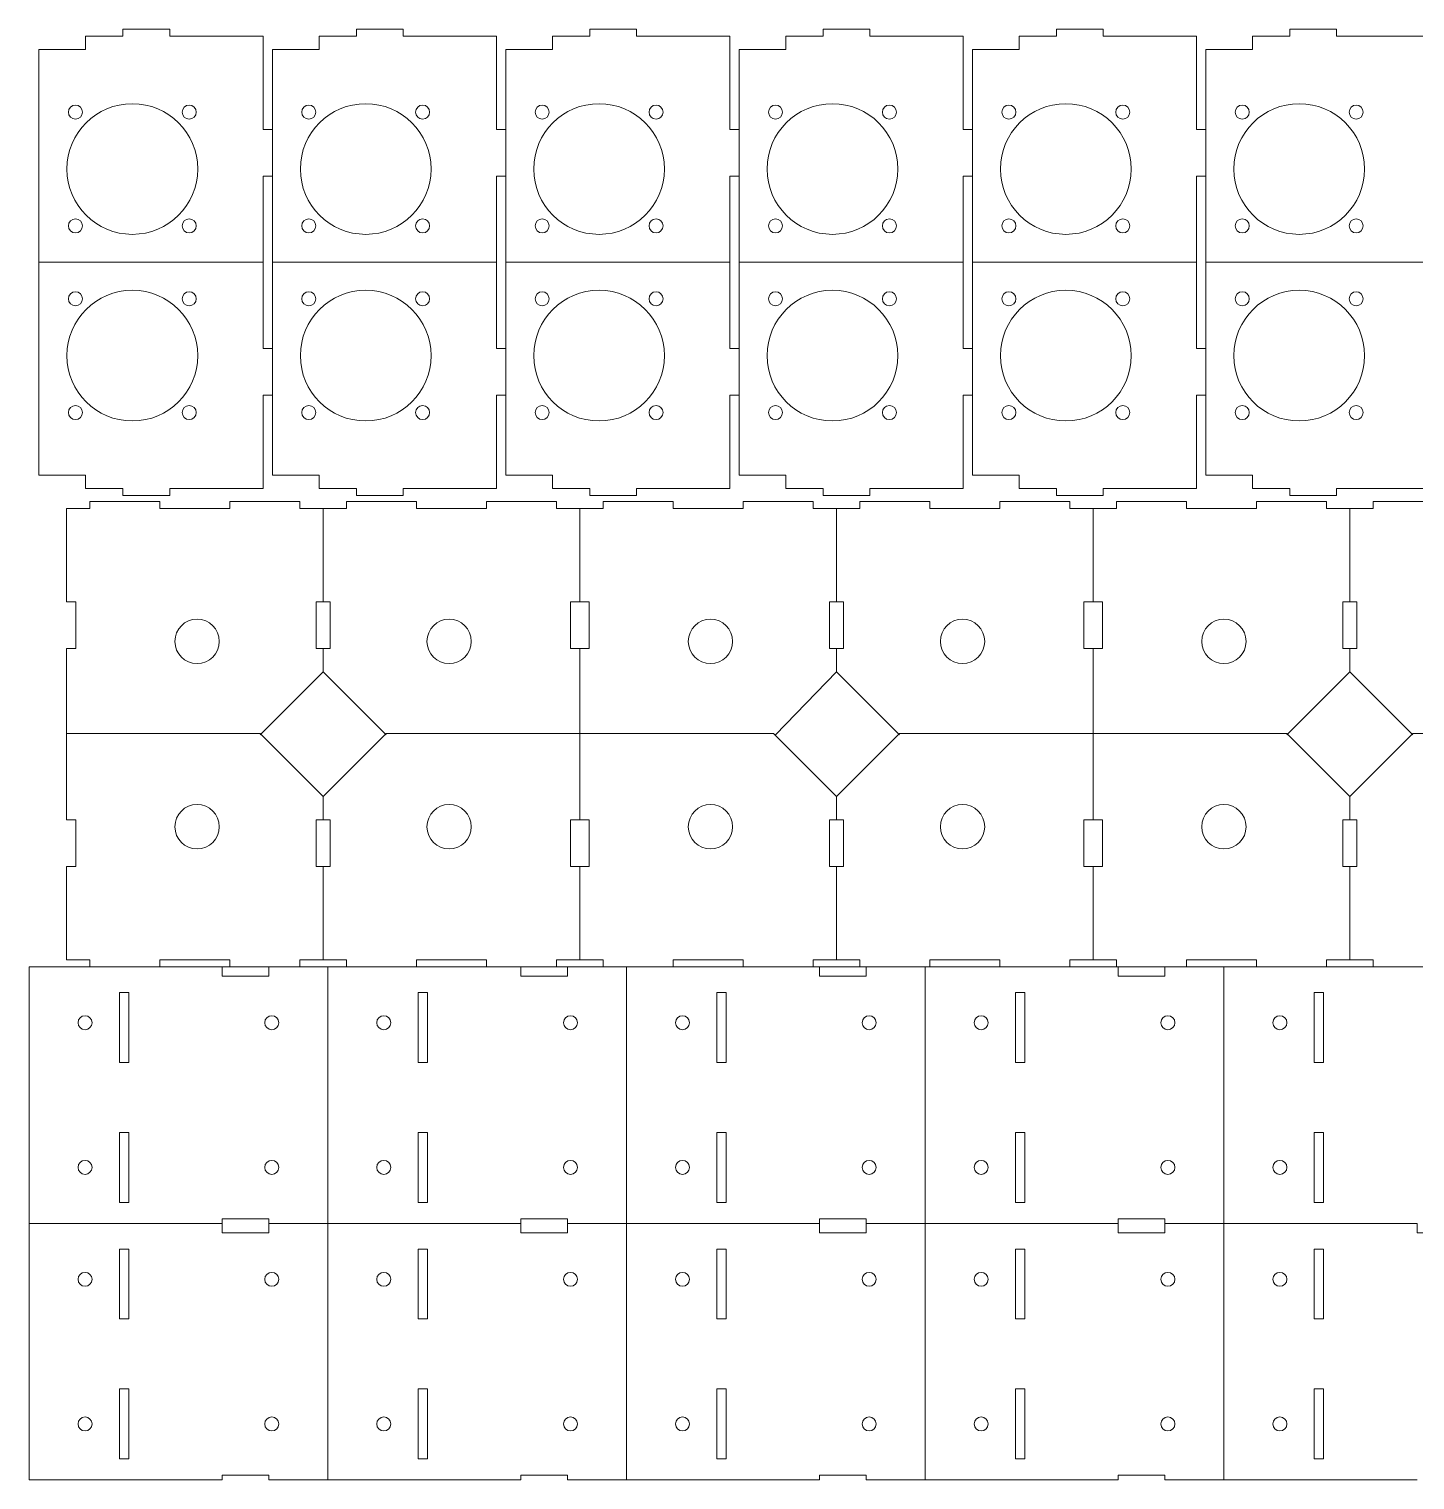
# Model space of a CAD drawing. Header units: millimetres. Extents: x -301 to 291, y -150 to 161.
# Drawn here: x -301 to -4.1, y -149.5 to 161.4 of the extents above; entities that cross this region are included whole.
import ezdxf

# ---------------------------------------------------------------- set-up
doc = ezdxf.new("R2010")
doc.units = ezdxf.units.MM
doc.header["$MEASUREMENT"] = 0
doc.layers.add('Layer 1', color=7, linetype='Continuous')

msp = doc.modelspace()

# ---------------------------------------------------------------- linework, layer by layer
at = {"layer": 'Layer 1', "color": 250, "lineweight": 9}
for points in [[(-248.8702, 139.9073), (-250.8702, 139.9073), (-250.8702, 159.9073), (-270.8702, 159.9073), (-270.8702, 161.4073), (-280.8702, 161.4073), (-280.8702, 159.9073), (-288.8702, 159.9073), (-288.8702, 157.0323), (-298.8702, 157.0323), (-298.8702, 111.4073), (-250.8702, 111.4073), (-250.8702, 129.9073), (-248.8702, 129.9073)], [(-198.8702, 139.9073), (-200.8702, 139.9073), (-200.8702, 159.9073), (-220.8702, 159.9073), (-220.8702, 161.4073), (-230.8702, 161.4073), (-230.8702, 159.9073), (-238.8702, 159.9073), (-238.8702, 157.0323), (-248.8702, 157.0323), (-248.8702, 111.4073), (-200.8702, 111.4073), (-200.8702, 129.9073), (-198.8702, 129.9073)], [(-148.8702, 139.9073), (-150.8702, 139.9073), (-150.8702, 159.9073), (-170.8702, 159.9073), (-170.8702, 161.4073), (-180.8702, 161.4073), (-180.8702, 159.9073), (-188.8702, 159.9073), (-188.8702, 157.0323), (-198.8702, 157.0323), (-198.8702, 111.4073), (-150.8702, 111.4073), (-150.8702, 129.9073), (-148.8702, 129.9073)], [(-98.8702, 139.9073), (-100.8702, 139.9073), (-100.8702, 159.9073), (-120.8702, 159.9073), (-120.8702, 161.4073), (-130.8702, 161.4073), (-130.8702, 159.9073), (-138.8702, 159.9073), (-138.8702, 157.0323), (-148.8702, 157.0323), (-148.8702, 111.4073), (-100.8702, 111.4073), (-100.8702, 129.9073), (-98.8702, 129.9073)], [(-48.8702, 139.9073), (-50.8702, 139.9073), (-50.8702, 159.9073), (-70.8702, 159.9073), (-70.8702, 161.4073), (-80.8702, 161.4073), (-80.8702, 159.9073), (-88.8702, 159.9073), (-88.8702, 157.0323), (-98.8702, 157.0323), (-98.8702, 111.4073), (-50.8702, 111.4073), (-50.8702, 129.9073), (-48.8702, 129.9073)], [(-30.8702, 159.9073), (-38.8702, 159.9073), (-38.8702, 157.0323), (-48.8702, 157.0323), (-48.8702, 111.4073), (-0.8702, 111.4073), (-0.8702, 129.9073), (1.1298, 129.9073), (1.1298, 139.9073), (-0.8702, 139.9073), (-0.8702, 159.9073), (-20.8702, 159.9073), (-20.8702, 161.4073), (-30.8702, 161.4073), (-30.8702, 159.9073)], [(-248.8702, 82.9073), (-250.8702, 82.9073), (-250.8702, 62.9073), (-270.8702, 62.9073), (-270.8702, 61.4073), (-280.8702, 61.4073), (-280.8702, 62.9073), (-288.8702, 62.9073), (-288.8702, 65.7823), (-298.8702, 65.7823), (-298.8702, 111.4073)], [(-198.8702, 82.9073), (-200.8702, 82.9073), (-200.8702, 62.9073), (-220.8702, 62.9073), (-220.8702, 61.4073), (-230.8702, 61.4073), (-230.8702, 62.9073), (-238.8702, 62.9073), (-238.8702, 65.7823), (-248.8702, 65.7823), (-248.8702, 111.4073)], [(-148.8702, 82.9073), (-150.8702, 82.9073), (-150.8702, 62.9073), (-170.8702, 62.9073), (-170.8702, 61.4073), (-180.8702, 61.4073), (-180.8702, 62.9073), (-188.8702, 62.9073), (-188.8702, 65.7823), (-198.8702, 65.7823), (-198.8702, 111.4073)], [(-98.8702, 82.9073), (-100.8702, 82.9073), (-100.8702, 62.9073), (-120.8702, 62.9073), (-120.8702, 61.4073), (-130.8702, 61.4073), (-130.8702, 62.9073), (-138.8702, 62.9073), (-138.8702, 65.7823), (-148.8702, 65.7823), (-148.8702, 111.4073)], [(-48.8702, 82.9073), (-50.8702, 82.9073), (-50.8702, 62.9073), (-70.8702, 62.9073), (-70.8702, 61.4073), (-80.8702, 61.4073), (-80.8702, 62.9073), (-88.8702, 62.9073), (-88.8702, 65.7823), (-98.8702, 65.7823), (-98.8702, 111.4073)], [(-0.8702, 111.4073), (-0.8702, 92.9073), (1.1298, 92.9073), (1.1298, 82.9073), (-0.8702, 82.9073), (-0.8702, 62.9073), (-20.8702, 62.9073), (-20.8702, 61.4073), (-30.8702, 61.4073), (-30.8702, 62.9073), (-38.8702, 62.9073), (-38.8702, 65.7823), (-48.8702, 65.7823), (-48.8702, 111.4073)]]:
    msp.add_lwpolyline(points, dxfattribs=at)
at = {"layer": 'Layer 1', "color": 240, "lineweight": 9}
for points in [[(-250.8702, 111.4073), (-250.8702, 92.9073), (-248.8702, 92.9073)], [(-200.8702, 111.4073), (-200.8702, 92.9073), (-198.8702, 92.9073)], [(-150.8702, 111.4073), (-150.8702, 92.9073), (-148.8702, 92.9073)], [(-100.8702, 111.4073), (-100.8702, 92.9073), (-98.8702, 92.9073)], [(-50.8702, 111.4073), (-50.8702, 92.9073), (-48.8702, 92.9073)], [(-259.633, -39.5419), (-259.633, -41.5419), (-249.633, -41.5419), (-249.633, -39.5419)], [(-195.633, -39.5419), (-195.633, -41.5419), (-185.633, -41.5419), (-185.633, -39.5419)], [(-131.633, -39.5419), (-131.633, -41.5419), (-121.633, -41.5419), (-121.633, -39.5419)], [(-67.633, -39.5419), (-67.633, -41.5419), (-57.633, -41.5419), (-57.633, -39.5419)], [(-279.633, -45.0419), (-281.633, -45.0419), (-281.633, -60.0419), (-279.633, -60.0419), (-279.633, -45.0419)], [(-215.633, -45.0419), (-217.633, -45.0419), (-217.633, -60.0419), (-215.633, -60.0419), (-215.633, -45.0419)], [(-151.633, -45.0419), (-153.633, -45.0419), (-153.633, -60.0419), (-151.633, -60.0419), (-151.633, -45.0419)], [(-87.633, -45.0419), (-89.633, -45.0419), (-89.633, -60.0419), (-87.633, -60.0419), (-87.633, -45.0419)], [(-23.633, -45.0419), (-25.633, -45.0419), (-25.633, -60.0419), (-23.633, -60.0419), (-23.633, -45.0419)], [(-279.633, -90.0419), (-279.633, -75.0419), (-281.633, -75.0419), (-281.633, -90.0419), (-279.633, -90.0419)], [(-215.633, -90.0419), (-215.633, -75.0419), (-217.633, -75.0419), (-217.633, -90.0419), (-215.633, -90.0419)], [(-151.633, -90.0419), (-151.633, -75.0419), (-153.633, -75.0419), (-153.633, -90.0419), (-151.633, -90.0419)], [(-87.633, -90.0419), (-87.633, -75.0419), (-89.633, -75.0419), (-89.633, -90.0419), (-87.633, -90.0419)], [(-23.633, -90.0419), (-23.633, -75.0419), (-25.633, -75.0419), (-25.633, -90.0419), (-23.633, -90.0419)], [(-249.633, -94.5419), (-249.633, -93.5419), (-259.633, -93.5419), (-259.633, -94.5419)], [(-185.633, -94.5419), (-185.633, -93.5419), (-195.633, -93.5419), (-195.633, -94.5419)], [(-121.633, -94.5419), (-121.633, -93.5419), (-131.633, -93.5419), (-131.633, -94.5419)], [(-57.633, -94.5419), (-57.633, -93.5419), (-67.633, -93.5419), (-67.633, -94.5419)], [(-279.633, -100.0419), (-281.633, -100.0419), (-281.633, -115.0419), (-279.633, -115.0419), (-279.633, -100.0419)], [(-215.633, -100.0419), (-217.633, -100.0419), (-217.633, -115.0419), (-215.633, -115.0419), (-215.633, -100.0419)], [(-151.633, -100.0419), (-153.633, -100.0419), (-153.633, -115.0419), (-151.633, -115.0419), (-151.633, -100.0419)], [(-87.633, -100.0419), (-89.633, -100.0419), (-89.633, -115.0419), (-87.633, -115.0419), (-87.633, -100.0419)], [(-23.633, -100.0419), (-25.633, -100.0419), (-25.633, -115.0419), (-23.633, -115.0419), (-23.633, -100.0419)], [(-279.633, -145.0419), (-279.633, -130.0419), (-281.633, -130.0419), (-281.633, -145.0419), (-279.633, -145.0419)], [(-215.633, -145.0419), (-215.633, -130.0419), (-217.633, -130.0419), (-217.633, -145.0419), (-215.633, -145.0419)], [(-151.633, -145.0419), (-151.633, -130.0419), (-153.633, -130.0419), (-153.633, -145.0419), (-151.633, -145.0419)], [(-87.633, -145.0419), (-87.633, -130.0419), (-89.633, -130.0419), (-89.633, -145.0419), (-87.633, -145.0419)], [(-23.633, -145.0419), (-23.633, -130.0419), (-25.633, -130.0419), (-25.633, -145.0419), (-23.633, -145.0419)]]:
    msp.add_lwpolyline(points, dxfattribs=at)
at = {"layer": 'Layer 1', "lineweight": 9}
for points in [[(-293.0031, 10.1753), (-293.0031, 28.6753), (-291.0031, 28.6753), (-291.0031, 38.6753), (-293.0031, 38.6753), (-293.0031, 58.6753), (-288.0031, 58.6753), (-288.0031, 60.1753)], [(-243.0031, 60.1753), (-258.0031, 60.1753), (-258.0031, 58.6753), (-273.0031, 58.6753), (-273.0031, 60.1753), (-288.0031, 60.1753)], [(-243.0031, 60.1753), (-243.0031, 58.6753), (-238.0031, 58.6753), (-238.0031, 38.6753), (-239.5031, 38.6753), (-239.5031, 28.6753), (-238.0031, 28.6753), (-238.0031, 23.6753), (-251.5031, 10.1753)], [(-188.0031, 60.1753), (-203.0031, 60.1753), (-203.0031, 58.6753), (-218.0031, 58.6753), (-218.0031, 60.1753), (-233.0031, 60.1753), (-233.0031, 58.6753), (-238.0031, 58.6753)], [(-183.0031, 10.1753), (-183.0031, 28.6753), (-185.0031, 28.6753), (-185.0031, 38.6753), (-183.0031, 38.6753), (-183.0031, 58.6753), (-188.0031, 58.6753), (-188.0031, 60.1753)], [(-183.0031, 58.6753), (-178.0031, 58.6753), (-178.0031, 60.1753), (-163.0031, 60.1753), (-163.0031, 58.6753), (-148.0031, 58.6753), (-148.0031, 60.1753), (-133.0031, 60.1753)], [(-133.0031, 60.1753), (-133.0031, 58.6753), (-128.0031, 58.6753), (-128.0031, 38.6753), (-129.5031, 38.6753), (-129.5031, 28.6753), (-128.0031, 28.6753), (-128.0031, 23.6753), (-141.0518, 10.1211)], [(-73.0031, 58.6753), (-78.0031, 58.6753), (-78.0031, 60.1753), (-93.0031, 60.1753), (-93.0031, 58.6753), (-108.0031, 58.6753), (-108.0031, 60.1753), (-123.0031, 60.1753), (-123.0031, 58.6753), (-128.0031, 58.6753)], [(-73.0031, 10.1753), (-73.0031, 28.6753), (-71.0031, 28.6753), (-71.0031, 38.6753), (-73.0031, 38.6753), (-73.0031, 58.6753), (-68.0031, 58.6753), (-68.0031, 60.1753)], [(-23.0031, 60.1753), (-38.0031, 60.1753), (-38.0031, 58.6753), (-53.0031, 58.6753), (-53.0031, 60.1753), (-68.0031, 60.1753)], [(-23.0031, 60.1753), (-23.0031, 58.6753), (-18.0031, 58.6753), (-18.0031, 38.6753), (-19.5031, 38.6753), (-19.5031, 28.6753), (-18.0031, 28.6753), (-18.0031, 23.6753), (-31.5031, 10.1753)], [(36.9969, 58.6753), (31.9969, 58.6753), (31.9969, 60.1753), (16.9969, 60.1753), (16.9969, 58.6753), (1.9969, 58.6753), (1.9969, 60.1753), (-13.0031, 60.1753), (-13.0031, 58.6753), (-18.0031, 58.6753)], [(-238.0031, 38.6753), (-236.5031, 38.6753), (-236.5031, 28.6753), (-238.0031, 28.6753)], [(-183.0031, 28.6753), (-181.0031, 28.6753), (-181.0031, 38.6753), (-183.0031, 38.6753)], [(-128.0031, 38.6753), (-126.5031, 38.6753), (-126.5031, 28.6753), (-128.0031, 28.6753)], [(-73.0031, 28.6753), (-75.0031, 28.6753), (-75.0031, 38.6753), (-73.0031, 38.6753)], [(-18.0031, 38.6753), (-16.5031, 38.6753), (-16.5031, 28.6753), (-18.0031, 28.6753)], [(-238.0031, 23.6753), (-224.5031, 10.1753)], [(-128.0031, 23.6753), (-114.5031, 10.1753)], [(-18.0031, 23.6753), (-4.5031, 10.1753)], [(-243.0031, -39.5419), (-243.0031, -38.0419), (-238.0031, -38.0419), (-238.0031, -18.0419), (-239.5031, -18.0419), (-239.5031, -8.0419), (-238.0031, -8.0419), (-238.0031, -3.0419), (-251.5031, 10.4581), (-293.0031, 10.4581), (-293.0031, -8.0419), (-291.0031, -8.0419), (-291.0031, -18.0419), (-293.0031, -18.0419), (-293.0031, -38.0419), (-288.0031, -38.0419), (-288.0031, -39.5419)], [(-238.0031, -3.0419), (-224.5031, 10.4581), (-183.0031, 10.4581), (-183.0031, -8.0419), (-185.0031, -8.0419), (-185.0031, -18.0419), (-183.0031, -18.0419), (-183.0031, -38.0419), (-188.0031, -38.0419), (-188.0031, -39.5419)], [(-133.0031, -39.5419), (-133.0031, -38.0419), (-128.0031, -38.0419), (-128.0031, -18.0419), (-129.5031, -18.0419), (-129.5031, -8.0419), (-128.0031, -8.0419), (-128.0031, -3.0419), (-141.5031, 10.4581), (-183.0031, 10.4581)], [(-128.0031, -3.0419), (-114.5031, 10.4581), (-73.0031, 10.4581)], [(-23.0031, -39.5419), (-23.0031, -38.0419), (-18.0031, -38.0419), (-18.0031, -18.0419), (-19.5031, -18.0419), (-19.5031, -8.0419), (-18.0031, -8.0419), (-18.0031, -3.0419), (-31.5031, 10.4581), (-73.0031, 10.4581), (-73.0031, -8.0419), (-71.0031, -8.0419), (-71.0031, -18.0419), (-73.0031, -18.0419), (-73.0031, -38.0419), (-68.0031, -38.0419), (-68.0031, -39.5419)], [(-18.0031, -3.0419), (-4.5031, 10.4581), (36.9969, 10.4581)], [(-238.0031, -18.0419), (-236.5031, -18.0419), (-236.5031, -8.0419), (-238.0031, -8.0419)], [(-183.0031, -8.0419), (-181.0031, -8.0419), (-181.0031, -18.0419), (-183.0031, -18.0419)], [(-128.0031, -18.0419), (-126.5031, -18.0419), (-126.5031, -8.0419), (-128.0031, -8.0419)], [(-73.0031, -8.0419), (-75.0031, -8.0419), (-75.0031, -18.0419), (-73.0031, -18.0419)], [(-18.0031, -18.0419), (-16.5031, -18.0419), (-16.5031, -8.0419), (-18.0031, -8.0419)], [(-301.0031, -94.5419), (-301.0031, -39.5419), (146.9969, -39.5419)], [(-273.0031, -39.5419), (-273.0031, -38.0419), (-258.0031, -38.0419), (-258.0031, -39.5419)], [(-238.0031, -38.0419), (-233.0031, -38.0419), (-233.0031, -39.5419)], [(-173.0031, -149.5419), (-173.0031, -94.5419), (-185.633, -94.5419), (-185.633, -96.5419), (-195.633, -96.5419), (-195.633, -94.5419), (-237.0031, -94.5419), (-237.0031, -39.5419)], [(-203.0031, -39.5419), (-203.0031, -38.0419), (-218.0031, -38.0419), (-218.0031, -39.5419)], [(-183.0031, -38.0419), (-178.0031, -38.0419), (-178.0031, -39.5419)], [(-109.0031, -149.5419), (-109.0031, -94.5419), (-121.633, -94.5419), (-121.633, -96.5419), (-131.633, -96.5419), (-131.633, -94.5419), (-173.0031, -94.5419), (-173.0031, -39.5419)], [(-163.0031, -39.5419), (-163.0031, -38.0419), (-148.0031, -38.0419), (-148.0031, -39.5419)], [(-128.0031, -38.0419), (-123.0031, -38.0419), (-123.0031, -39.5419)], [(-45.0031, -149.5419), (-45.0031, -94.5419), (-57.633, -94.5419), (-57.633, -96.5419), (-67.633, -96.5419), (-67.633, -94.5419), (-109.0031, -94.5419), (-109.0031, -39.5419)], [(-93.0031, -39.5419), (-93.0031, -38.0419), (-108.0031, -38.0419), (-108.0031, -39.5419)], [(-73.0031, -38.0419), (-78.0031, -38.0419), (-78.0031, -39.5419)], [(-53.0031, -39.5419), (-53.0031, -38.0419), (-38.0031, -38.0419), (-38.0031, -39.5419)], [(18.9969, -149.5419), (18.9969, -94.5419), (6.367, -94.5419), (6.367, -96.5419), (-3.633, -96.5419), (-3.633, -94.5419), (-45.0031, -94.5419), (-45.0031, -39.5419)], [(-18.0031, -38.0419), (-13.0031, -38.0419), (-13.0031, -39.5419)], [(-3.633, -149.5419), (-45.0031, -149.5419), (-57.633, -149.5419), (-57.633, -148.5419), (-67.633, -148.5419), (-67.633, -149.5419), (-109.0031, -149.5419), (-121.633, -149.5419), (-121.633, -148.5419), (-131.633, -148.5419), (-131.633, -149.5419), (-173.0031, -149.5419), (-185.633, -149.5419), (-185.633, -148.5419), (-195.633, -148.5419), (-195.633, -149.5419), (-237.0031, -149.5419), (-249.633, -149.5419), (-249.633, -148.5419), (-259.633, -148.5419), (-259.633, -149.5419), (-301.0031, -149.5419), (-301.0031, -94.5419)], [(-237.0031, -149.5419), (-237.0031, -94.5419), (-249.633, -94.5419), (-249.633, -96.5419), (-259.633, -96.5419), (-259.633, -94.5419), (-301.0031, -94.5419)]]:
    msp.add_lwpolyline(points, dxfattribs=at)
at = {"layer": 'Layer 1', "color": 240, "lineweight": 9}
for points in [[(-278.8702, 145.4073), (-271.1383, 145.4073), (-264.8703, 139.1393), (-264.8702, 131.4074), (-264.8702, 123.6754), (-271.1382, 117.4074), (-278.8702, 117.4073), (-286.6022, 117.4073), (-292.8702, 123.6753), (-292.8702, 131.4073), (-292.8703, 139.1393), (-286.6023, 145.4073), (-278.8703, 145.4073)], [(-291.0678, 145.1049), (-290.2394, 145.1049), (-289.5678, 144.4334), (-289.5678, 143.6049), (-289.5678, 142.7765), (-290.2394, 142.1049), (-291.0678, 142.1049), (-291.8963, 142.1049), (-292.5678, 142.7765), (-292.5678, 143.6049), (-292.5678, 144.4333), (-291.8963, 145.1049), (-291.0678, 145.1049)], [(-266.6727, 145.1049), (-265.8442, 145.1049), (-265.1727, 144.4334), (-265.1727, 143.6049), (-265.1727, 142.7765), (-265.8442, 142.1049), (-266.6727, 142.1049), (-267.5011, 142.1049), (-268.1727, 142.7765), (-268.1727, 143.6049), (-268.1727, 144.4333), (-267.5011, 145.1049), (-266.6727, 145.1049)], [(-228.8702, 145.4073), (-221.1383, 145.4073), (-214.8703, 139.1393), (-214.8702, 131.4074), (-214.8702, 123.6754), (-221.1382, 117.4074), (-228.8702, 117.4073), (-236.6022, 117.4073), (-242.8702, 123.6753), (-242.8702, 131.4073), (-242.8703, 139.1393), (-236.6023, 145.4073), (-228.8703, 145.4073)], [(-241.0678, 145.1049), (-240.2394, 145.1049), (-239.5678, 144.4334), (-239.5678, 143.6049), (-239.5678, 142.7765), (-240.2394, 142.1049), (-241.0678, 142.1049), (-241.8963, 142.1049), (-242.5678, 142.7765), (-242.5678, 143.6049), (-242.5678, 144.4333), (-241.8963, 145.1049), (-241.0678, 145.1049)], [(-216.6727, 145.1049), (-215.8442, 145.1049), (-215.1727, 144.4334), (-215.1727, 143.6049), (-215.1727, 142.7765), (-215.8442, 142.1049), (-216.6727, 142.1049), (-217.5011, 142.1049), (-218.1727, 142.7765), (-218.1727, 143.6049), (-218.1727, 144.4333), (-217.5011, 145.1049), (-216.6727, 145.1049)], [(-178.8702, 145.4073), (-171.1383, 145.4073), (-164.8703, 139.1393), (-164.8702, 131.4074), (-164.8702, 123.6754), (-171.1382, 117.4074), (-178.8702, 117.4073), (-186.6022, 117.4073), (-192.8702, 123.6753), (-192.8702, 131.4073), (-192.8703, 139.1393), (-186.6023, 145.4073), (-178.8703, 145.4073)], [(-191.0678, 145.1049), (-190.2394, 145.1049), (-189.5678, 144.4334), (-189.5678, 143.6049), (-189.5678, 142.7765), (-190.2394, 142.1049), (-191.0678, 142.1049), (-191.8963, 142.1049), (-192.5678, 142.7765), (-192.5678, 143.6049), (-192.5678, 144.4333), (-191.8963, 145.1049), (-191.0678, 145.1049)], [(-166.6727, 145.1049), (-165.8442, 145.1049), (-165.1727, 144.4334), (-165.1727, 143.6049), (-165.1727, 142.7765), (-165.8442, 142.1049), (-166.6727, 142.1049), (-167.5011, 142.1049), (-168.1727, 142.7765), (-168.1727, 143.6049), (-168.1727, 144.4333), (-167.5011, 145.1049), (-166.6727, 145.1049)], [(-128.8702, 145.4073), (-121.1383, 145.4073), (-114.8703, 139.1393), (-114.8702, 131.4074), (-114.8702, 123.6754), (-121.1382, 117.4074), (-128.8702, 117.4073), (-136.6022, 117.4073), (-142.8702, 123.6753), (-142.8702, 131.4073), (-142.8703, 139.1393), (-136.6023, 145.4073), (-128.8703, 145.4073)], [(-141.0678, 145.1049), (-140.2394, 145.1049), (-139.5678, 144.4334), (-139.5678, 143.6049), (-139.5678, 142.7765), (-140.2394, 142.1049), (-141.0678, 142.1049), (-141.8963, 142.1049), (-142.5678, 142.7765), (-142.5678, 143.6049), (-142.5678, 144.4333), (-141.8963, 145.1049), (-141.0678, 145.1049)], [(-116.6727, 145.1049), (-115.8442, 145.1049), (-115.1727, 144.4334), (-115.1727, 143.6049), (-115.1727, 142.7765), (-115.8442, 142.1049), (-116.6727, 142.1049), (-117.5011, 142.1049), (-118.1727, 142.7765), (-118.1727, 143.6049), (-118.1727, 144.4333), (-117.5011, 145.1049), (-116.6727, 145.1049)], [(-78.8702, 145.4073), (-71.1383, 145.4073), (-64.8703, 139.1393), (-64.8702, 131.4074), (-64.8702, 123.6754), (-71.1382, 117.4074), (-78.8702, 117.4073), (-86.6022, 117.4073), (-92.8702, 123.6753), (-92.8702, 131.4073), (-92.8703, 139.1393), (-86.6023, 145.4073), (-78.8703, 145.4073)], [(-91.0678, 145.1049), (-90.2394, 145.1049), (-89.5678, 144.4334), (-89.5678, 143.6049), (-89.5678, 142.7765), (-90.2394, 142.1049), (-91.0678, 142.1049), (-91.8963, 142.1049), (-92.5678, 142.7765), (-92.5678, 143.6049), (-92.5678, 144.4333), (-91.8963, 145.1049), (-91.0678, 145.1049)], [(-66.6727, 145.1049), (-65.8442, 145.1049), (-65.1727, 144.4334), (-65.1727, 143.6049), (-65.1727, 142.7765), (-65.8442, 142.1049), (-66.6727, 142.1049), (-67.5011, 142.1049), (-68.1727, 142.7765), (-68.1727, 143.6049), (-68.1727, 144.4333), (-67.5011, 145.1049), (-66.6727, 145.1049)], [(-28.8702, 145.4073), (-21.1383, 145.4073), (-14.8703, 139.1393), (-14.8702, 131.4074), (-14.8702, 123.6754), (-21.1382, 117.4074), (-28.8702, 117.4073), (-36.6022, 117.4073), (-42.8702, 123.6753), (-42.8702, 131.4073), (-42.8703, 139.1393), (-36.6023, 145.4073), (-28.8703, 145.4073)], [(-41.0678, 145.1049), (-40.2394, 145.1049), (-39.5678, 144.4334), (-39.5678, 143.6049), (-39.5678, 142.7765), (-40.2394, 142.1049), (-41.0678, 142.1049), (-41.8963, 142.1049), (-42.5678, 142.7765), (-42.5678, 143.6049), (-42.5678, 144.4333), (-41.8963, 145.1049), (-41.0678, 145.1049)], [(-16.6727, 145.1049), (-15.8442, 145.1049), (-15.1727, 144.4334), (-15.1727, 143.6049), (-15.1727, 142.7765), (-15.8442, 142.1049), (-16.6727, 142.1049), (-17.5011, 142.1049), (-18.1727, 142.7765), (-18.1727, 143.6049), (-18.1727, 144.4333), (-17.5011, 145.1049), (-16.6727, 145.1049)], [(-291.0678, 120.7097), (-290.2394, 120.7097), (-289.5678, 120.0382), (-289.5678, 119.2097), (-289.5678, 118.3813), (-290.2394, 117.7097), (-291.0678, 117.7097), (-291.8963, 117.7097), (-292.5678, 118.3813), (-292.5678, 119.2097), (-292.5678, 120.0382), (-291.8963, 120.7097), (-291.0678, 120.7097)], [(-266.6727, 120.7097), (-265.8442, 120.7097), (-265.1727, 120.0382), (-265.1727, 119.2097), (-265.1727, 118.3813), (-265.8442, 117.7097), (-266.6727, 117.7097), (-267.5011, 117.7097), (-268.1727, 118.3813), (-268.1727, 119.2097), (-268.1727, 120.0382), (-267.5011, 120.7097), (-266.6727, 120.7097)], [(-241.0678, 120.7097), (-240.2394, 120.7097), (-239.5678, 120.0382), (-239.5678, 119.2097), (-239.5678, 118.3813), (-240.2394, 117.7097), (-241.0678, 117.7097), (-241.8963, 117.7097), (-242.5678, 118.3813), (-242.5678, 119.2097), (-242.5678, 120.0382), (-241.8963, 120.7097), (-241.0678, 120.7097)], [(-216.6727, 120.7097), (-215.8442, 120.7097), (-215.1727, 120.0382), (-215.1727, 119.2097), (-215.1727, 118.3813), (-215.8442, 117.7097), (-216.6727, 117.7097), (-217.5011, 117.7097), (-218.1727, 118.3813), (-218.1727, 119.2097), (-218.1727, 120.0382), (-217.5011, 120.7097), (-216.6727, 120.7097)], [(-191.0678, 120.7097), (-190.2394, 120.7097), (-189.5678, 120.0382), (-189.5678, 119.2097), (-189.5678, 118.3813), (-190.2394, 117.7097), (-191.0678, 117.7097), (-191.8963, 117.7097), (-192.5678, 118.3813), (-192.5678, 119.2097), (-192.5678, 120.0382), (-191.8963, 120.7097), (-191.0678, 120.7097)], [(-166.6727, 120.7097), (-165.8442, 120.7097), (-165.1727, 120.0382), (-165.1727, 119.2097), (-165.1727, 118.3813), (-165.8442, 117.7097), (-166.6727, 117.7097), (-167.5011, 117.7097), (-168.1727, 118.3813), (-168.1727, 119.2097), (-168.1727, 120.0382), (-167.5011, 120.7097), (-166.6727, 120.7097)], [(-141.0678, 120.7097), (-140.2394, 120.7097), (-139.5678, 120.0382), (-139.5678, 119.2097), (-139.5678, 118.3813), (-140.2394, 117.7097), (-141.0678, 117.7097), (-141.8963, 117.7097), (-142.5678, 118.3813), (-142.5678, 119.2097), (-142.5678, 120.0382), (-141.8963, 120.7097), (-141.0678, 120.7097)], [(-116.6727, 120.7097), (-115.8442, 120.7097), (-115.1727, 120.0382), (-115.1727, 119.2097), (-115.1727, 118.3813), (-115.8442, 117.7097), (-116.6727, 117.7097), (-117.5011, 117.7097), (-118.1727, 118.3813), (-118.1727, 119.2097), (-118.1727, 120.0382), (-117.5011, 120.7097), (-116.6727, 120.7097)], [(-91.0678, 120.7097), (-90.2394, 120.7097), (-89.5678, 120.0382), (-89.5678, 119.2097), (-89.5678, 118.3813), (-90.2394, 117.7097), (-91.0678, 117.7097), (-91.8963, 117.7097), (-92.5678, 118.3813), (-92.5678, 119.2097), (-92.5678, 120.0382), (-91.8963, 120.7097), (-91.0678, 120.7097)], [(-66.6727, 120.7097), (-65.8442, 120.7097), (-65.1727, 120.0382), (-65.1727, 119.2097), (-65.1727, 118.3813), (-65.8442, 117.7097), (-66.6727, 117.7097), (-67.5011, 117.7097), (-68.1727, 118.3813), (-68.1727, 119.2097), (-68.1727, 120.0382), (-67.5011, 120.7097), (-66.6727, 120.7097)], [(-41.0678, 120.7097), (-40.2394, 120.7097), (-39.5678, 120.0382), (-39.5678, 119.2097), (-39.5678, 118.3813), (-40.2394, 117.7097), (-41.0678, 117.7097), (-41.8963, 117.7097), (-42.5678, 118.3813), (-42.5678, 119.2097), (-42.5678, 120.0382), (-41.8963, 120.7097), (-41.0678, 120.7097)], [(-16.6727, 120.7097), (-15.8442, 120.7097), (-15.1727, 120.0382), (-15.1727, 119.2097), (-15.1727, 118.3813), (-15.8442, 117.7097), (-16.6727, 117.7097), (-17.5011, 117.7097), (-18.1727, 118.3813), (-18.1727, 119.2097), (-18.1727, 120.0382), (-17.5011, 120.7097), (-16.6727, 120.7097)], [(-278.8702, 77.4073), (-271.1383, 77.4073), (-264.8703, 83.6753), (-264.8702, 91.4072), (-264.8702, 99.1392), (-271.1382, 105.4072), (-278.8702, 105.4073), (-286.6022, 105.4073), (-292.8702, 99.1393), (-292.8702, 91.4073), (-292.8703, 83.6753), (-286.6023, 77.4073), (-278.8703, 77.4073)], [(-291.0678, 102.1049), (-290.2394, 102.1049), (-289.5678, 102.7764), (-289.5678, 103.6049), (-289.5678, 104.4333), (-290.2394, 105.1049), (-291.0678, 105.1049), (-291.8963, 105.1049), (-292.5678, 104.4333), (-292.5678, 103.6049), (-292.5678, 102.7764), (-291.8963, 102.1049), (-291.0678, 102.1049)], [(-266.6727, 102.1049), (-265.8442, 102.1049), (-265.1727, 102.7764), (-265.1727, 103.6049), (-265.1727, 104.4333), (-265.8442, 105.1049), (-266.6727, 105.1049), (-267.5011, 105.1049), (-268.1727, 104.4333), (-268.1727, 103.6049), (-268.1727, 102.7764), (-267.5011, 102.1049), (-266.6727, 102.1049)], [(-228.8702, 77.4073), (-221.1383, 77.4073), (-214.8703, 83.6753), (-214.8702, 91.4072), (-214.8702, 99.1392), (-221.1382, 105.4072), (-228.8702, 105.4073), (-236.6022, 105.4073), (-242.8702, 99.1393), (-242.8702, 91.4073), (-242.8703, 83.6753), (-236.6023, 77.4073), (-228.8703, 77.4073)], [(-241.0678, 102.1049), (-240.2394, 102.1049), (-239.5678, 102.7764), (-239.5678, 103.6049), (-239.5678, 104.4333), (-240.2394, 105.1049), (-241.0678, 105.1049), (-241.8963, 105.1049), (-242.5678, 104.4333), (-242.5678, 103.6049), (-242.5678, 102.7764), (-241.8963, 102.1049), (-241.0678, 102.1049)], [(-216.6727, 102.1049), (-215.8442, 102.1049), (-215.1727, 102.7764), (-215.1727, 103.6049), (-215.1727, 104.4333), (-215.8442, 105.1049), (-216.6727, 105.1049), (-217.5011, 105.1049), (-218.1727, 104.4333), (-218.1727, 103.6049), (-218.1727, 102.7764), (-217.5011, 102.1049), (-216.6727, 102.1049)], [(-178.8702, 77.4073), (-171.1383, 77.4073), (-164.8703, 83.6753), (-164.8702, 91.4072), (-164.8702, 99.1392), (-171.1382, 105.4072), (-178.8702, 105.4073), (-186.6022, 105.4073), (-192.8702, 99.1393), (-192.8702, 91.4073), (-192.8703, 83.6753), (-186.6023, 77.4073), (-178.8703, 77.4073)], [(-191.0678, 102.1049), (-190.2394, 102.1049), (-189.5678, 102.7764), (-189.5678, 103.6049), (-189.5678, 104.4333), (-190.2394, 105.1049), (-191.0678, 105.1049), (-191.8963, 105.1049), (-192.5678, 104.4333), (-192.5678, 103.6049), (-192.5678, 102.7764), (-191.8963, 102.1049), (-191.0678, 102.1049)], [(-166.6727, 102.1049), (-165.8442, 102.1049), (-165.1727, 102.7764), (-165.1727, 103.6049), (-165.1727, 104.4333), (-165.8442, 105.1049), (-166.6727, 105.1049), (-167.5011, 105.1049), (-168.1727, 104.4333), (-168.1727, 103.6049), (-168.1727, 102.7764), (-167.5011, 102.1049), (-166.6727, 102.1049)], [(-128.8702, 77.4073), (-121.1383, 77.4073), (-114.8703, 83.6753), (-114.8702, 91.4072), (-114.8702, 99.1392), (-121.1382, 105.4072), (-128.8702, 105.4073), (-136.6022, 105.4073), (-142.8702, 99.1393), (-142.8702, 91.4073), (-142.8703, 83.6753), (-136.6023, 77.4073), (-128.8703, 77.4073)], [(-141.0678, 102.1049), (-140.2394, 102.1049), (-139.5678, 102.7764), (-139.5678, 103.6049), (-139.5678, 104.4333), (-140.2394, 105.1049), (-141.0678, 105.1049), (-141.8963, 105.1049), (-142.5678, 104.4333), (-142.5678, 103.6049), (-142.5678, 102.7764), (-141.8963, 102.1049), (-141.0678, 102.1049)], [(-116.6727, 102.1049), (-115.8442, 102.1049), (-115.1727, 102.7764), (-115.1727, 103.6049), (-115.1727, 104.4333), (-115.8442, 105.1049), (-116.6727, 105.1049), (-117.5011, 105.1049), (-118.1727, 104.4333), (-118.1727, 103.6049), (-118.1727, 102.7764), (-117.5011, 102.1049), (-116.6727, 102.1049)], [(-78.8702, 77.4073), (-71.1383, 77.4073), (-64.8703, 83.6753), (-64.8702, 91.4072), (-64.8702, 99.1392), (-71.1382, 105.4072), (-78.8702, 105.4073), (-86.6022, 105.4073), (-92.8702, 99.1393), (-92.8702, 91.4073), (-92.8703, 83.6753), (-86.6023, 77.4073), (-78.8703, 77.4073)], [(-91.0678, 102.1049), (-90.2394, 102.1049), (-89.5678, 102.7764), (-89.5678, 103.6049), (-89.5678, 104.4333), (-90.2394, 105.1049), (-91.0678, 105.1049), (-91.8963, 105.1049), (-92.5678, 104.4333), (-92.5678, 103.6049), (-92.5678, 102.7764), (-91.8963, 102.1049), (-91.0678, 102.1049)], [(-66.6727, 102.1049), (-65.8442, 102.1049), (-65.1727, 102.7764), (-65.1727, 103.6049), (-65.1727, 104.4333), (-65.8442, 105.1049), (-66.6727, 105.1049), (-67.5011, 105.1049), (-68.1727, 104.4333), (-68.1727, 103.6049), (-68.1727, 102.7764), (-67.5011, 102.1049), (-66.6727, 102.1049)], [(-28.8702, 77.4073), (-21.1383, 77.4073), (-14.8703, 83.6753), (-14.8702, 91.4072), (-14.8702, 99.1392), (-21.1382, 105.4072), (-28.8702, 105.4073), (-36.6022, 105.4073), (-42.8702, 99.1393), (-42.8702, 91.4073), (-42.8703, 83.6753), (-36.6023, 77.4073), (-28.8703, 77.4073)], [(-41.0678, 102.1049), (-40.2394, 102.1049), (-39.5678, 102.7764), (-39.5678, 103.6049), (-39.5678, 104.4333), (-40.2394, 105.1049), (-41.0678, 105.1049), (-41.8963, 105.1049), (-42.5678, 104.4333), (-42.5678, 103.6049), (-42.5678, 102.7764), (-41.8963, 102.1049), (-41.0678, 102.1049)], [(-16.6727, 102.1049), (-15.8442, 102.1049), (-15.1727, 102.7764), (-15.1727, 103.6049), (-15.1727, 104.4333), (-15.8442, 105.1049), (-16.6727, 105.1049), (-17.5011, 105.1049), (-18.1727, 104.4333), (-18.1727, 103.6049), (-18.1727, 102.7764), (-17.5011, 102.1049), (-16.6727, 102.1049)], [(-291.0678, 77.7097), (-290.2394, 77.7097), (-289.5678, 78.3812), (-289.5678, 79.2097), (-289.5678, 80.0381), (-290.2394, 80.7097), (-291.0678, 80.7097), (-291.8963, 80.7097), (-292.5678, 80.0381), (-292.5678, 79.2097), (-292.5678, 78.3813), (-291.8963, 77.7097), (-291.0678, 77.7097)], [(-266.6727, 77.7097), (-265.8442, 77.7097), (-265.1727, 78.3812), (-265.1727, 79.2097), (-265.1727, 80.0381), (-265.8442, 80.7097), (-266.6727, 80.7097), (-267.5011, 80.7097), (-268.1727, 80.0381), (-268.1727, 79.2097), (-268.1727, 78.3813), (-267.5011, 77.7097), (-266.6727, 77.7097)], [(-241.0678, 77.7097), (-240.2394, 77.7097), (-239.5678, 78.3812), (-239.5678, 79.2097), (-239.5678, 80.0381), (-240.2394, 80.7097), (-241.0678, 80.7097), (-241.8963, 80.7097), (-242.5678, 80.0381), (-242.5678, 79.2097), (-242.5678, 78.3813), (-241.8963, 77.7097), (-241.0678, 77.7097)], [(-216.6727, 77.7097), (-215.8442, 77.7097), (-215.1727, 78.3812), (-215.1727, 79.2097), (-215.1727, 80.0381), (-215.8442, 80.7097), (-216.6727, 80.7097), (-217.5011, 80.7097), (-218.1727, 80.0381), (-218.1727, 79.2097), (-218.1727, 78.3813), (-217.5011, 77.7097), (-216.6727, 77.7097)], [(-191.0678, 77.7097), (-190.2394, 77.7097), (-189.5678, 78.3812), (-189.5678, 79.2097), (-189.5678, 80.0381), (-190.2394, 80.7097), (-191.0678, 80.7097), (-191.8963, 80.7097), (-192.5678, 80.0381), (-192.5678, 79.2097), (-192.5678, 78.3813), (-191.8963, 77.7097), (-191.0678, 77.7097)], [(-166.6727, 77.7097), (-165.8442, 77.7097), (-165.1727, 78.3812), (-165.1727, 79.2097), (-165.1727, 80.0381), (-165.8442, 80.7097), (-166.6727, 80.7097), (-167.5011, 80.7097), (-168.1727, 80.0381), (-168.1727, 79.2097), (-168.1727, 78.3813), (-167.5011, 77.7097), (-166.6727, 77.7097)], [(-141.0678, 77.7097), (-140.2394, 77.7097), (-139.5678, 78.3812), (-139.5678, 79.2097), (-139.5678, 80.0381), (-140.2394, 80.7097), (-141.0678, 80.7097), (-141.8963, 80.7097), (-142.5678, 80.0381), (-142.5678, 79.2097), (-142.5678, 78.3813), (-141.8963, 77.7097), (-141.0678, 77.7097)], [(-116.6727, 77.7097), (-115.8442, 77.7097), (-115.1727, 78.3812), (-115.1727, 79.2097), (-115.1727, 80.0381), (-115.8442, 80.7097), (-116.6727, 80.7097), (-117.5011, 80.7097), (-118.1727, 80.0381), (-118.1727, 79.2097), (-118.1727, 78.3813), (-117.5011, 77.7097), (-116.6727, 77.7097)], [(-91.0678, 77.7097), (-90.2394, 77.7097), (-89.5678, 78.3812), (-89.5678, 79.2097), (-89.5678, 80.0381), (-90.2394, 80.7097), (-91.0678, 80.7097), (-91.8963, 80.7097), (-92.5678, 80.0381), (-92.5678, 79.2097), (-92.5678, 78.3813), (-91.8963, 77.7097), (-91.0678, 77.7097)], [(-66.6727, 77.7097), (-65.8442, 77.7097), (-65.1727, 78.3812), (-65.1727, 79.2097), (-65.1727, 80.0381), (-65.8442, 80.7097), (-66.6727, 80.7097), (-67.5011, 80.7097), (-68.1727, 80.0381), (-68.1727, 79.2097), (-68.1727, 78.3813), (-67.5011, 77.7097), (-66.6727, 77.7097)], [(-41.0678, 77.7097), (-40.2394, 77.7097), (-39.5678, 78.3812), (-39.5678, 79.2097), (-39.5678, 80.0381), (-40.2394, 80.7097), (-41.0678, 80.7097), (-41.8963, 80.7097), (-42.5678, 80.0381), (-42.5678, 79.2097), (-42.5678, 78.3813), (-41.8963, 77.7097), (-41.0678, 77.7097)], [(-16.6727, 77.7097), (-15.8442, 77.7097), (-15.1727, 78.3812), (-15.1727, 79.2097), (-15.1727, 80.0381), (-15.8442, 80.7097), (-16.6727, 80.7097), (-17.5011, 80.7097), (-18.1727, 80.0381), (-18.1727, 79.2097), (-18.1727, 78.3813), (-17.5011, 77.7097), (-16.6727, 77.7097)], [(-260.2531, 30.1753), (-260.2531, 27.552), (-262.3797, 25.4254), (-265.0031, 25.4253), (-267.6264, 25.4253), (-269.7531, 27.552), (-269.7531, 30.1753), (-269.7531, 32.7987), (-267.6264, 34.9253), (-265.0031, 34.9253), (-262.3797, 34.9254), (-260.2531, 32.7987), (-260.2531, 30.1754)], [(-215.7531, 30.1753), (-215.7531, 27.552), (-213.6265, 25.4254), (-211.0031, 25.4253), (-208.3798, 25.4253), (-206.2531, 27.552), (-206.2531, 30.1753), (-206.2531, 32.7987), (-208.3798, 34.9253), (-211.0031, 34.9253), (-213.6265, 34.9254), (-215.7531, 32.7987), (-215.7531, 30.1754)], [(-150.2531, 30.1753), (-150.2531, 27.552), (-152.3797, 25.4254), (-155.0031, 25.4253), (-157.6264, 25.4253), (-159.7531, 27.552), (-159.7531, 30.1753), (-159.7531, 32.7987), (-157.6264, 34.9253), (-155.0031, 34.9253), (-152.3797, 34.9254), (-150.2531, 32.7987), (-150.2531, 30.1754)], [(-105.7531, 30.1753), (-105.7531, 27.552), (-103.6265, 25.4254), (-101.0031, 25.4253), (-98.3798, 25.4253), (-96.2531, 27.552), (-96.2531, 30.1753), (-96.2531, 32.7987), (-98.3798, 34.9253), (-101.0031, 34.9253), (-103.6265, 34.9254), (-105.7531, 32.7987), (-105.7531, 30.1754)], [(-40.2531, 30.1753), (-40.2531, 27.552), (-42.3797, 25.4254), (-45.0031, 25.4253), (-47.6264, 25.4253), (-49.7531, 27.552), (-49.7531, 30.1753), (-49.7531, 32.7987), (-47.6264, 34.9253), (-45.0031, 34.9253), (-42.3797, 34.9254), (-40.2531, 32.7987), (-40.2531, 30.1754)], [(-260.2531, -9.5419), (-260.2531, -6.9186), (-262.3797, -4.792), (-265.0031, -4.7919), (-267.6264, -4.7919), (-269.7531, -6.9186), (-269.7531, -9.5419), (-269.7531, -12.1653), (-267.6264, -14.2919), (-265.0031, -14.2919), (-262.3797, -14.292), (-260.2531, -12.1653), (-260.2531, -9.542)], [(-215.7531, -9.5419), (-215.7531, -6.9186), (-213.6265, -4.792), (-211.0031, -4.7919), (-208.3798, -4.7919), (-206.2531, -6.9186), (-206.2531, -9.5419), (-206.2531, -12.1653), (-208.3798, -14.2919), (-211.0031, -14.2919), (-213.6265, -14.292), (-215.7531, -12.1653), (-215.7531, -9.542)], [(-150.2531, -9.5419), (-150.2531, -6.9186), (-152.3797, -4.792), (-155.0031, -4.7919), (-157.6264, -4.7919), (-159.7531, -6.9186), (-159.7531, -9.5419), (-159.7531, -12.1653), (-157.6264, -14.2919), (-155.0031, -14.2919), (-152.3797, -14.292), (-150.2531, -12.1653), (-150.2531, -9.542)], [(-105.7531, -9.5419), (-105.7531, -6.9186), (-103.6265, -4.792), (-101.0031, -4.7919), (-98.3798, -4.7919), (-96.2531, -6.9186), (-96.2531, -9.5419), (-96.2531, -12.1653), (-98.3798, -14.2919), (-101.0031, -14.2919), (-103.6265, -14.292), (-105.7531, -12.1653), (-105.7531, -9.542)], [(-40.2531, -9.5419), (-40.2531, -6.9186), (-42.3797, -4.792), (-45.0031, -4.7919), (-47.6264, -4.7919), (-49.7531, -6.9186), (-49.7531, -9.5419), (-49.7531, -12.1653), (-47.6264, -14.2919), (-45.0031, -14.2919), (-42.3797, -14.292), (-40.2531, -12.1653), (-40.2531, -9.542)], [(-289.0031, -53.0419), (-288.1747, -53.0419), (-287.5031, -52.3703), (-287.5031, -51.5419), (-287.5031, -50.7135), (-288.1747, -50.0419), (-289.0031, -50.0419), (-289.8315, -50.0419), (-290.5031, -50.7134), (-290.5031, -51.5419), (-290.5031, -52.3703), (-289.8315, -53.0419), (-289.0031, -53.0419)], [(-249.0031, -53.0419), (-248.1747, -53.0419), (-247.5031, -52.3703), (-247.5031, -51.5419), (-247.5031, -50.7135), (-248.1747, -50.0419), (-249.0031, -50.0419), (-249.8315, -50.0419), (-250.5031, -50.7134), (-250.5031, -51.5419), (-250.5031, -52.3703), (-249.8315, -53.0419), (-249.0031, -53.0419)], [(-225.0031, -53.0419), (-224.1747, -53.0419), (-223.5031, -52.3703), (-223.5031, -51.5419), (-223.5031, -50.7135), (-224.1747, -50.0419), (-225.0031, -50.0419), (-225.8315, -50.0419), (-226.5031, -50.7134), (-226.5031, -51.5419), (-226.5031, -52.3703), (-225.8315, -53.0419), (-225.0031, -53.0419)], [(-185.0031, -53.0419), (-184.1747, -53.0419), (-183.5031, -52.3703), (-183.5031, -51.5419), (-183.5031, -50.7135), (-184.1747, -50.0419), (-185.0031, -50.0419), (-185.8315, -50.0419), (-186.5031, -50.7134), (-186.5031, -51.5419), (-186.5031, -52.3703), (-185.8315, -53.0419), (-185.0031, -53.0419)], [(-161.0031, -53.0419), (-160.1747, -53.0419), (-159.5031, -52.3703), (-159.5031, -51.5419), (-159.5031, -50.7135), (-160.1747, -50.0419), (-161.0031, -50.0419), (-161.8315, -50.0419), (-162.5031, -50.7134), (-162.5031, -51.5419), (-162.5031, -52.3703), (-161.8315, -53.0419), (-161.0031, -53.0419)], [(-121.0031, -53.0419), (-120.1747, -53.0419), (-119.5031, -52.3703), (-119.5031, -51.5419), (-119.5031, -50.7135), (-120.1747, -50.0419), (-121.0031, -50.0419), (-121.8315, -50.0419), (-122.5031, -50.7134), (-122.5031, -51.5419), (-122.5031, -52.3703), (-121.8315, -53.0419), (-121.0031, -53.0419)], [(-97.0031, -53.0419), (-96.1747, -53.0419), (-95.5031, -52.3703), (-95.5031, -51.5419), (-95.5031, -50.7135), (-96.1747, -50.0419), (-97.0031, -50.0419), (-97.8315, -50.0419), (-98.5031, -50.7134), (-98.5031, -51.5419), (-98.5031, -52.3703), (-97.8315, -53.0419), (-97.0031, -53.0419)], [(-57.0031, -53.0419), (-56.1747, -53.0419), (-55.5031, -52.3703), (-55.5031, -51.5419), (-55.5031, -50.7135), (-56.1747, -50.0419), (-57.0031, -50.0419), (-57.8315, -50.0419), (-58.5031, -50.7134), (-58.5031, -51.5419), (-58.5031, -52.3703), (-57.8315, -53.0419), (-57.0031, -53.0419)], [(-33.0031, -53.0419), (-32.1747, -53.0419), (-31.5031, -52.3703), (-31.5031, -51.5419), (-31.5031, -50.7135), (-32.1747, -50.0419), (-33.0031, -50.0419), (-33.8315, -50.0419), (-34.5031, -50.7134), (-34.5031, -51.5419), (-34.5031, -52.3703), (-33.8315, -53.0419), (-33.0031, -53.0419)], [(-289.0031, -84.0419), (-288.1747, -84.0419), (-287.5031, -83.3703), (-287.5031, -82.5419), (-287.5031, -81.7135), (-288.1747, -81.0419), (-289.0031, -81.0419), (-289.8315, -81.0419), (-290.5031, -81.7134), (-290.5031, -82.5419), (-290.5031, -83.3703), (-289.8315, -84.0419), (-289.0031, -84.0419)], [(-249.0031, -84.0419), (-248.1747, -84.0419), (-247.5031, -83.3703), (-247.5031, -82.5419), (-247.5031, -81.7135), (-248.1747, -81.0419), (-249.0031, -81.0419), (-249.8315, -81.0419), (-250.5031, -81.7134), (-250.5031, -82.5419), (-250.5031, -83.3703), (-249.8315, -84.0419), (-249.0031, -84.0419)], [(-225.0031, -84.0419), (-224.1747, -84.0419), (-223.5031, -83.3703), (-223.5031, -82.5419), (-223.5031, -81.7135), (-224.1747, -81.0419), (-225.0031, -81.0419), (-225.8315, -81.0419), (-226.5031, -81.7134), (-226.5031, -82.5419), (-226.5031, -83.3703), (-225.8315, -84.0419), (-225.0031, -84.0419)], [(-185.0031, -84.0419), (-184.1747, -84.0419), (-183.5031, -83.3703), (-183.5031, -82.5419), (-183.5031, -81.7135), (-184.1747, -81.0419), (-185.0031, -81.0419), (-185.8315, -81.0419), (-186.5031, -81.7134), (-186.5031, -82.5419), (-186.5031, -83.3703), (-185.8315, -84.0419), (-185.0031, -84.0419)], [(-161.0031, -84.0419), (-160.1747, -84.0419), (-159.5031, -83.3703), (-159.5031, -82.5419), (-159.5031, -81.7135), (-160.1747, -81.0419), (-161.0031, -81.0419), (-161.8315, -81.0419), (-162.5031, -81.7134), (-162.5031, -82.5419), (-162.5031, -83.3703), (-161.8315, -84.0419), (-161.0031, -84.0419)], [(-121.0031, -84.0419), (-120.1747, -84.0419), (-119.5031, -83.3703), (-119.5031, -82.5419), (-119.5031, -81.7135), (-120.1747, -81.0419), (-121.0031, -81.0419), (-121.8315, -81.0419), (-122.5031, -81.7134), (-122.5031, -82.5419), (-122.5031, -83.3703), (-121.8315, -84.0419), (-121.0031, -84.0419)], [(-97.0031, -84.0419), (-96.1747, -84.0419), (-95.5031, -83.3703), (-95.5031, -82.5419), (-95.5031, -81.7135), (-96.1747, -81.0419), (-97.0031, -81.0419), (-97.8315, -81.0419), (-98.5031, -81.7134), (-98.5031, -82.5419), (-98.5031, -83.3703), (-97.8315, -84.0419), (-97.0031, -84.0419)], [(-57.0031, -84.0419), (-56.1747, -84.0419), (-55.5031, -83.3703), (-55.5031, -82.5419), (-55.5031, -81.7135), (-56.1747, -81.0419), (-57.0031, -81.0419), (-57.8315, -81.0419), (-58.5031, -81.7134), (-58.5031, -82.5419), (-58.5031, -83.3703), (-57.8315, -84.0419), (-57.0031, -84.0419)], [(-33.0031, -84.0419), (-32.1747, -84.0419), (-31.5031, -83.3703), (-31.5031, -82.5419), (-31.5031, -81.7135), (-32.1747, -81.0419), (-33.0031, -81.0419), (-33.8315, -81.0419), (-34.5031, -81.7134), (-34.5031, -82.5419), (-34.5031, -83.3703), (-33.8315, -84.0419), (-33.0031, -84.0419)], [(-289.0031, -108.0419), (-288.1747, -108.0419), (-287.5031, -107.3703), (-287.5031, -106.5419), (-287.5031, -105.7135), (-288.1747, -105.0419), (-289.0031, -105.0419), (-289.8315, -105.0419), (-290.5031, -105.7134), (-290.5031, -106.5419), (-290.5031, -107.3703), (-289.8315, -108.0419), (-289.0031, -108.0419)], [(-249.0031, -108.0419), (-248.1747, -108.0419), (-247.5031, -107.3703), (-247.5031, -106.5419), (-247.5031, -105.7135), (-248.1747, -105.0419), (-249.0031, -105.0419), (-249.8315, -105.0419), (-250.5031, -105.7134), (-250.5031, -106.5419), (-250.5031, -107.3703), (-249.8315, -108.0419), (-249.0031, -108.0419)], [(-225.0031, -108.0419), (-224.1747, -108.0419), (-223.5031, -107.3703), (-223.5031, -106.5419), (-223.5031, -105.7135), (-224.1747, -105.0419), (-225.0031, -105.0419), (-225.8315, -105.0419), (-226.5031, -105.7134), (-226.5031, -106.5419), (-226.5031, -107.3703), (-225.8315, -108.0419), (-225.0031, -108.0419)], [(-185.0031, -108.0419), (-184.1747, -108.0419), (-183.5031, -107.3703), (-183.5031, -106.5419), (-183.5031, -105.7135), (-184.1747, -105.0419), (-185.0031, -105.0419), (-185.8315, -105.0419), (-186.5031, -105.7134), (-186.5031, -106.5419), (-186.5031, -107.3703), (-185.8315, -108.0419), (-185.0031, -108.0419)], [(-161.0031, -108.0419), (-160.1747, -108.0419), (-159.5031, -107.3703), (-159.5031, -106.5419), (-159.5031, -105.7135), (-160.1747, -105.0419), (-161.0031, -105.0419), (-161.8315, -105.0419), (-162.5031, -105.7134), (-162.5031, -106.5419), (-162.5031, -107.3703), (-161.8315, -108.0419), (-161.0031, -108.0419)], [(-121.0031, -108.0419), (-120.1747, -108.0419), (-119.5031, -107.3703), (-119.5031, -106.5419), (-119.5031, -105.7135), (-120.1747, -105.0419), (-121.0031, -105.0419), (-121.8315, -105.0419), (-122.5031, -105.7134), (-122.5031, -106.5419), (-122.5031, -107.3703), (-121.8315, -108.0419), (-121.0031, -108.0419)], [(-97.0031, -108.0419), (-96.1747, -108.0419), (-95.5031, -107.3703), (-95.5031, -106.5419), (-95.5031, -105.7135), (-96.1747, -105.0419), (-97.0031, -105.0419), (-97.8315, -105.0419), (-98.5031, -105.7134), (-98.5031, -106.5419), (-98.5031, -107.3703), (-97.8315, -108.0419), (-97.0031, -108.0419)], [(-57.0031, -108.0419), (-56.1747, -108.0419), (-55.5031, -107.3703), (-55.5031, -106.5419), (-55.5031, -105.7135), (-56.1747, -105.0419), (-57.0031, -105.0419), (-57.8315, -105.0419), (-58.5031, -105.7134), (-58.5031, -106.5419), (-58.5031, -107.3703), (-57.8315, -108.0419), (-57.0031, -108.0419)], [(-33.0031, -108.0419), (-32.1747, -108.0419), (-31.5031, -107.3703), (-31.5031, -106.5419), (-31.5031, -105.7135), (-32.1747, -105.0419), (-33.0031, -105.0419), (-33.8315, -105.0419), (-34.5031, -105.7134), (-34.5031, -106.5419), (-34.5031, -107.3703), (-33.8315, -108.0419), (-33.0031, -108.0419)], [(-289.0031, -139.0419), (-288.1747, -139.0419), (-287.5031, -138.3703), (-287.5031, -137.5419), (-287.5031, -136.7135), (-288.1747, -136.0419), (-289.0031, -136.0419), (-289.8315, -136.0419), (-290.5031, -136.7134), (-290.5031, -137.5419), (-290.5031, -138.3703), (-289.8315, -139.0419), (-289.0031, -139.0419)], [(-249.0031, -139.0419), (-248.1747, -139.0419), (-247.5031, -138.3703), (-247.5031, -137.5419), (-247.5031, -136.7135), (-248.1747, -136.0419), (-249.0031, -136.0419), (-249.8315, -136.0419), (-250.5031, -136.7134), (-250.5031, -137.5419), (-250.5031, -138.3703), (-249.8315, -139.0419), (-249.0031, -139.0419)], [(-225.0031, -139.0419), (-224.1747, -139.0419), (-223.5031, -138.3703), (-223.5031, -137.5419), (-223.5031, -136.7135), (-224.1747, -136.0419), (-225.0031, -136.0419), (-225.8315, -136.0419), (-226.5031, -136.7134), (-226.5031, -137.5419), (-226.5031, -138.3703), (-225.8315, -139.0419), (-225.0031, -139.0419)], [(-185.0031, -139.0419), (-184.1747, -139.0419), (-183.5031, -138.3703), (-183.5031, -137.5419), (-183.5031, -136.7135), (-184.1747, -136.0419), (-185.0031, -136.0419), (-185.8315, -136.0419), (-186.5031, -136.7134), (-186.5031, -137.5419), (-186.5031, -138.3703), (-185.8315, -139.0419), (-185.0031, -139.0419)], [(-161.0031, -139.0419), (-160.1747, -139.0419), (-159.5031, -138.3703), (-159.5031, -137.5419), (-159.5031, -136.7135), (-160.1747, -136.0419), (-161.0031, -136.0419), (-161.8315, -136.0419), (-162.5031, -136.7134), (-162.5031, -137.5419), (-162.5031, -138.3703), (-161.8315, -139.0419), (-161.0031, -139.0419)], [(-121.0031, -139.0419), (-120.1747, -139.0419), (-119.5031, -138.3703), (-119.5031, -137.5419), (-119.5031, -136.7135), (-120.1747, -136.0419), (-121.0031, -136.0419), (-121.8315, -136.0419), (-122.5031, -136.7134), (-122.5031, -137.5419), (-122.5031, -138.3703), (-121.8315, -139.0419), (-121.0031, -139.0419)], [(-97.0031, -139.0419), (-96.1747, -139.0419), (-95.5031, -138.3703), (-95.5031, -137.5419), (-95.5031, -136.7135), (-96.1747, -136.0419), (-97.0031, -136.0419), (-97.8315, -136.0419), (-98.5031, -136.7134), (-98.5031, -137.5419), (-98.5031, -138.3703), (-97.8315, -139.0419), (-97.0031, -139.0419)], [(-57.0031, -139.0419), (-56.1747, -139.0419), (-55.5031, -138.3703), (-55.5031, -137.5419), (-55.5031, -136.7135), (-56.1747, -136.0419), (-57.0031, -136.0419), (-57.8315, -136.0419), (-58.5031, -136.7134), (-58.5031, -137.5419), (-58.5031, -138.3703), (-57.8315, -139.0419), (-57.0031, -139.0419)], [(-33.0031, -139.0419), (-32.1747, -139.0419), (-31.5031, -138.3703), (-31.5031, -137.5419), (-31.5031, -136.7135), (-32.1747, -136.0419), (-33.0031, -136.0419), (-33.8315, -136.0419), (-34.5031, -136.7134), (-34.5031, -137.5419), (-34.5031, -138.3703), (-33.8315, -139.0419), (-33.0031, -139.0419)]]:
    msp.add_open_spline(points, degree=3, knots=[0, 0, 0, 0, 1, 1, 1, 2, 2, 2, 3, 3, 3, 4, 4, 4, 4], dxfattribs=at)

doc.saveas('drawing.dxf')
